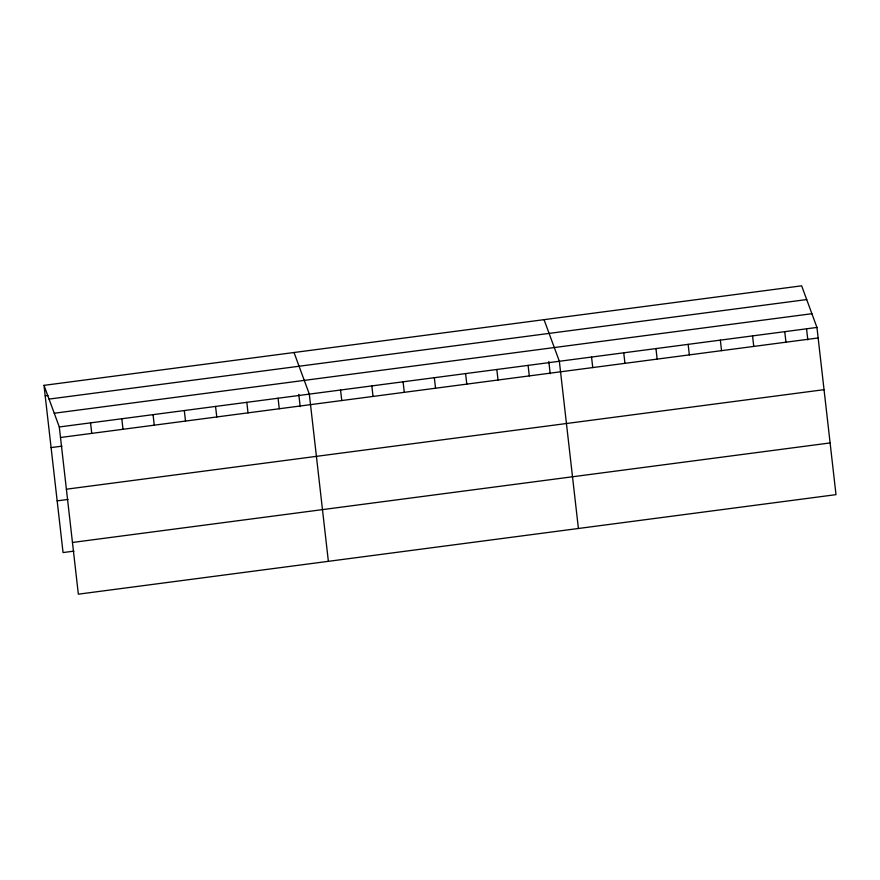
<?xml version="1.0" encoding="UTF-8"?>
<svg xmlns="http://www.w3.org/2000/svg" width="880" height="880" viewBox="0 0 880 880"><rect width="100%" height="100%" fill="white"/><g stroke="black" fill="none" stroke-linecap="round" stroke-linejoin="round"><path stroke-width="1.32" d="M44 385.352L801.647 285.824L816.948 327.437L836 494.648L78.353 594.176L59.301 426.965L44 385.352L63.052 552.563L73.92 551.133M45.199 395.89L47.916 395.527M49.049 399.091L806.696 299.563M54.252 413.237L811.899 313.709M59.301 426.965L816.948 327.437M60.5 437.492L818.147 337.964M51.095 447.59L61.963 446.16M66.385 489.203L824.043 389.675M57.156 500.863L68.035 499.433M72.457 542.465L830.104 442.937M544.049 319.671L559.35 361.273L578.402 528.484M294.03 352.517L309.32 394.119L328.372 561.33M806.575 329.01L807.818 339.9M784.751 331.661L785.95 342.199M752.543 335.896L753.753 346.423M720.346 340.12L721.545 350.658M688.149 344.355L689.348 354.882M655.952 348.579L657.151 359.117M623.744 352.814L624.943 363.341M591.547 357.049L592.746 367.576M548.812 361.493L550.209 373.736M528.099 365.376L529.298 375.914M496.837 369.49L498.036 380.017M465.586 373.593L466.785 384.12M434.335 377.696L435.534 388.234M403.084 381.799L404.283 392.337M371.833 385.913L373.032 396.44M340.571 390.016L341.77 400.543M298.793 394.339L300.19 406.582M278.069 398.222L279.268 408.76M246.818 402.325L248.017 412.863M215.567 406.439L216.766 416.966M184.305 410.542L185.515 421.069M153.054 414.645L154.253 425.183M121.803 418.748L123.002 429.286M90.552 422.862L91.751 433.389"/></g></svg>
